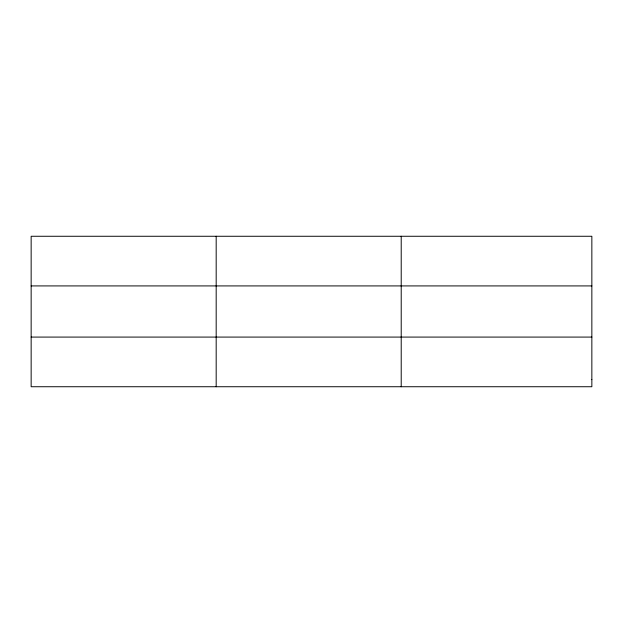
<?xml version="1.0" encoding="UTF-8"?>
<svg xmlns="http://www.w3.org/2000/svg" width="623" height="623" viewBox="0 0 623 623"><rect width="100%" height="100%" fill="white"/><g stroke="black" fill="none" stroke-linecap="round" stroke-linejoin="round"><path stroke-width="0.93" d="M216.181 236.265L216.181 386.735M401.212 236.265L401.212 386.735M31.15 285.918L591.85 285.918M31.15 337.082L591.85 337.082M591.85 379.641L591.85 386.735L31.15 386.735L31.15 236.265L591.85 236.265L591.85 379.641"/></g></svg>
